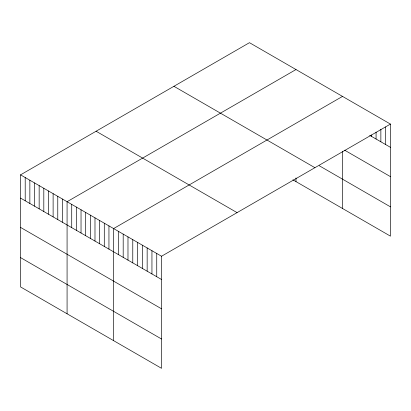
<?xml version="1.0" encoding="UTF-8"?>
<svg xmlns="http://www.w3.org/2000/svg" width="411" height="411" viewBox="0 0 411 411"><rect width="100%" height="100%" fill="white"/><g stroke="black" fill="none" stroke-linecap="round" stroke-linejoin="round"><path stroke-width="0.62" d="M20.55 174.85L161.533 256.243L161.533 368.318L20.55 286.919L20.55 174.85L249.467 42.682L390.45 124.081L390.45 236.15L292.889 179.823M295.992 69.546L67.075 201.709L67.075 313.778M342.517 96.405L113.6 228.573L113.6 340.642M161.533 256.243L390.45 124.081M369.679 135.337L390.45 147.328M344.644 150.195L390.45 176.638M319.255 165.736L390.45 206.841M173.925 86.3L314.908 167.693M96.092 131.232L237.075 212.631M20.55 198.097L161.533 279.49M20.55 227.406L161.533 308.805M20.55 257.61L161.533 339.003M385.657 126.968L385.657 144.559M380.863 129.229L380.863 141.79M376.07 132.116L376.07 139.026M371.277 135.003L371.277 136.257M342.517 151.479L342.517 208.475M295.992 177.953L295.992 181.616M156.74 253.479L156.74 276.726M151.947 250.71L151.947 273.957M147.153 247.941L147.153 271.188M142.36 245.177L142.36 268.424M137.567 242.408L137.567 265.655M132.774 239.639L132.774 262.886M127.98 236.875L127.98 260.117M123.187 234.106L123.187 257.353M118.394 231.336L118.394 254.584M108.946 225.886L108.946 249.133M104.291 223.199L104.291 246.446M99.642 220.512L99.642 243.759M94.987 217.825L94.987 241.072M90.338 215.138L90.338 238.385M85.683 212.456L85.683 235.698M81.034 209.769L81.034 233.016M76.379 207.082L76.379 230.33M71.725 204.395L71.725 227.643M62.421 199.022L62.421 222.269M57.771 196.34L57.771 219.582M53.117 193.653L53.117 216.9M48.462 190.966L48.462 214.213M43.813 188.279L43.813 211.526M39.158 185.592L39.158 208.839M34.509 182.905L34.509 206.152M29.854 180.224L29.854 203.466M25.205 177.537L25.205 200.784"/></g></svg>
